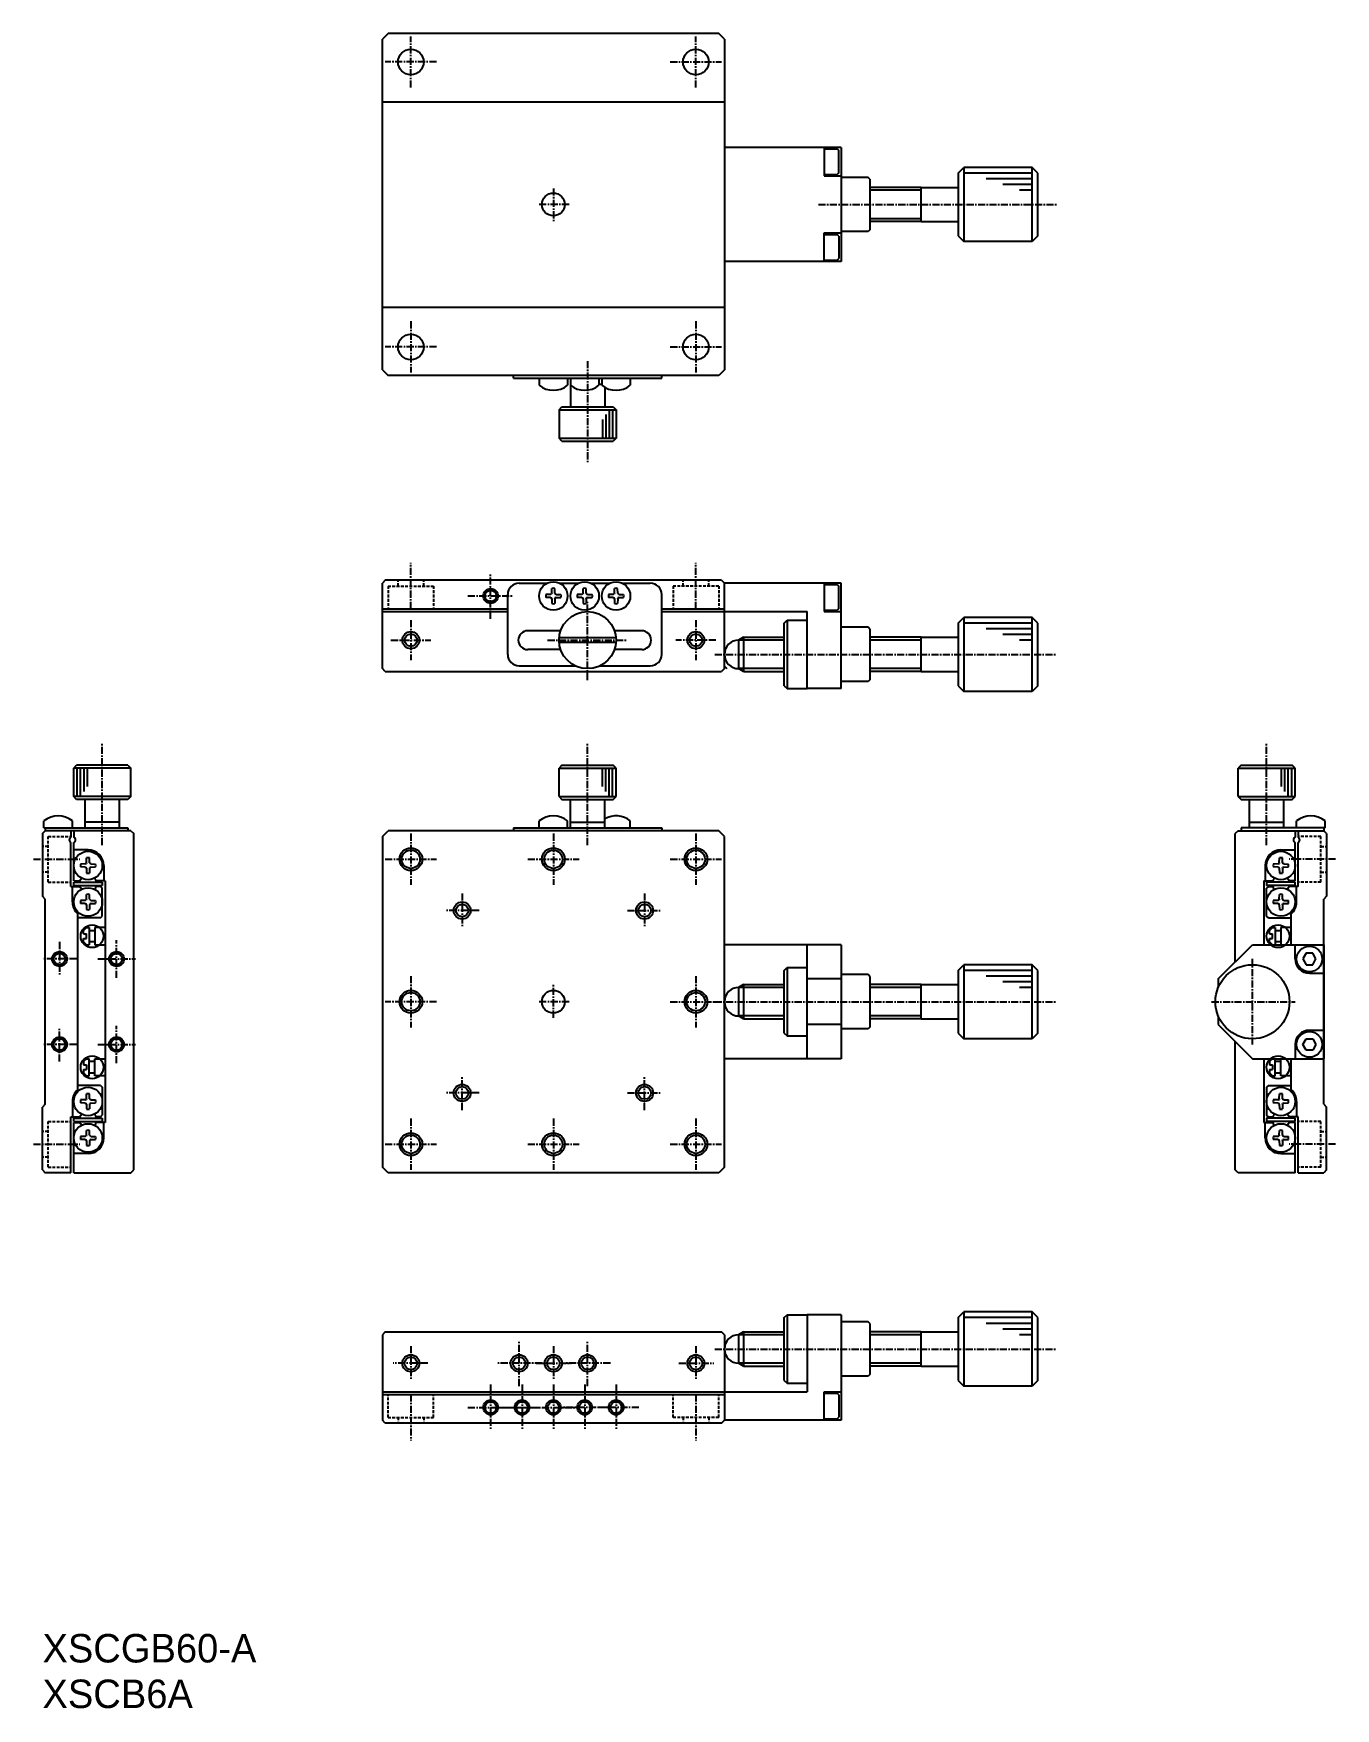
# Model space of a CAD drawing. Extents: x 83 to 311, y 29 to 323.
import ezdxf

# ---------------------------------------------------------------- set-up
doc = ezdxf.new("R2010")
doc.units = 0
doc.linetypes.add('CENTER', pattern=[2, 1.25, -0.25, 0.25, -0.25])
doc.linetypes.add('DASHED', pattern=[0.75, 0.5, -0.25])
doc.layers.get('0').update_dxf_attribs({"linetype": 'CONTINUOUS'})
doc.layers.add('CENTER', color=1, linetype='CENTER')

msp = doc.modelspace()

# ---------------------------------------------------------------- linework, layer by layer
at = {"color": 7, "linetype": 'CONTINUOUS'}
for p, q in [((145.22, 322.98), (144.22, 321.98)), ((144.22, 263.98), (144.22, 321.98)), ((203.22, 322.98), (145.22, 322.98)), ((204.22, 321.98), (203.22, 322.98)), ((204.22, 321.98), (204.22, 263.98)), ((144.22, 310.98), (204.22, 310.98)), ((224.72, 302.98), (204.22, 302.98)), ((221.72, 302.98), (221.72, 297.98)), ((221.72, 302.73), (224.02, 302.73)), ((224.02, 302.73), (224.32, 302.43)), ((224.72, 302.98), (224.72, 282.98)), ((224.32, 298.53), (224.32, 302.43)), ((221.72, 298.23), (224.02, 298.23)), ((221.72, 297.98), (224.72, 297.98)), ((224.32, 298.53), (224.02, 298.23)), ((229.42, 297.73), (224.72, 297.73)), ((229.72, 297.43), (229.42, 297.73)), ((229.72, 297.43), (229.72, 288.53)), ((245.22, 298.48), (246.22, 299.48)), ((245.22, 298.48), (245.22, 287.48)), ((258.22, 299.48), (246.22, 299.48)), ((246.22, 299.48), (246.22, 286.48)), ((258.22, 286.48), (258.22, 299.48)), ((259.22, 298.48), (258.22, 299.48)), ((259.22, 287.48), (259.22, 298.48)), ((238.72, 295.98), (229.72, 295.98)), ((238.72, 289.98), (238.72, 295.98)), ((238.72, 295.98), (245.22, 295.98)), ((229.42, 288.23), (224.72, 288.23)), ((229.72, 288.53), (229.42, 288.23)), ((238.72, 289.98), (229.72, 289.98)), ((238.72, 289.98), (245.22, 289.98)), ((221.72, 282.98), (221.72, 287.98)), ((221.72, 287.98), (224.72, 287.98)), ((221.72, 287.73), (224.02, 287.73)), ((224.32, 287.43), (224.02, 287.73)), ((224.32, 287.43), (224.32, 283.53)), ((245.22, 287.48), (246.22, 286.48)), ((258.22, 286.48), (246.22, 286.48)), ((259.22, 287.48), (258.22, 286.48)), ((224.72, 282.98), (204.22, 282.98)), ((221.72, 283.23), (224.02, 283.23)), ((224.02, 283.23), (224.32, 283.53)), ((144.22, 274.98), (204.22, 274.98)), ((144.22, 263.98), (145.22, 262.98)), ((203.22, 262.98), (145.22, 262.98)), ((167.22, 262.48), (167.22, 262.98)), ((167.22, 262.48), (193.22, 262.48)), ((171.72, 262.48), (171.72, 261.26)), ((176.72, 262.48), (176.72, 261.26)), ((177.22, 262.48), (177.22, 257.48)), ((177.22, 262.48), (177.22, 261.26)), ((182.22, 262.48), (182.22, 261.26)), ((182.72, 262.48), (182.72, 261.26)), ((187.72, 262.48), (187.72, 261.26)), ((193.22, 262.48), (193.22, 262.98)), ((204.22, 263.98), (203.22, 262.98)), ((182.22, 261.48), (182.72, 261.48)), ((183.22, 260.92), (183.22, 257.48)), ((175.22, 256.98), (175.72, 257.48)), ((175.22, 256.98), (175.22, 251.98)), ((175.72, 257.48), (184.72, 257.48)), ((184.72, 257.48), (185.22, 256.98)), ((185.22, 256.98), (185.22, 251.98)), ((175.72, 251.48), (175.22, 251.98)), ((175.72, 251.48), (184.72, 251.48)), ((185.22, 251.98), (184.72, 251.48)), ((144.72, 227.04), (144.22, 226.54)), ((144.22, 211.54), (144.22, 226.54)), ((203.72, 227.04), (144.72, 227.04)), ((168.22, 226.54), (173.13, 226.54)), ((175.31, 226.54), (178.63, 226.54)), ((180.81, 226.54), (184.13, 226.54)), ((186.31, 226.54), (191.22, 226.54)), ((203.72, 227.04), (204.22, 226.54)), ((224.72, 226.54), (204.22, 226.54)), ((204.22, 211.54), (204.22, 226.54)), ((221.72, 226.54), (221.72, 221.54)), ((221.72, 226.29), (224.02, 226.29)), ((224.02, 226.29), (224.32, 225.99)), ((224.72, 208.04), (224.72, 226.54)), ((166.22, 214.04), (166.22, 224.54)), ((173.72, 224.57), (172.9, 224.55)), ((173.72, 224.02), (172.9, 224.03)), ((173.72, 224.57), (173.89, 224.64)), ((173.72, 224.02), (173.89, 223.94)), ((173.95, 224.77), (173.89, 224.64)), ((173.95, 223.81), (173.89, 223.94)), ((173.95, 224.77), (173.96, 225.62)), ((173.95, 223.81), (173.96, 222.97)), ((174.5, 224.77), (174.48, 225.62)), ((174.5, 223.81), (174.48, 222.97)), ((174.5, 224.77), (174.56, 224.64)), ((174.5, 223.81), (174.56, 223.94)), ((174.72, 224.57), (174.56, 224.64)), ((174.72, 224.02), (174.56, 223.94)), ((174.72, 224.57), (175.55, 224.55)), ((174.72, 224.02), (175.55, 224.03)), ((179.22, 224.57), (178.4, 224.55)), ((179.22, 224.02), (178.4, 224.03)), ((179.22, 224.57), (179.39, 224.64)), ((179.22, 224.02), (179.39, 223.94)), ((179.45, 224.77), (179.39, 224.64)), ((179.45, 223.81), (179.39, 223.94)), ((179.45, 224.77), (179.46, 225.62)), ((179.45, 223.81), (179.46, 222.97)), ((180, 224.77), (179.98, 225.62)), ((180, 223.81), (179.98, 222.97)), ((180, 224.77), (180.06, 224.64)), ((180, 223.81), (180.06, 223.94)), ((180.22, 224.57), (180.06, 224.64)), ((180.22, 224.02), (180.06, 223.94)), ((180.22, 224.57), (181.05, 224.55)), ((180.22, 224.02), (181.05, 224.03)), ((184.72, 224.57), (183.9, 224.55)), ((184.72, 224.02), (183.9, 224.03)), ((184.72, 224.57), (184.89, 224.64)), ((184.72, 224.02), (184.89, 223.94)), ((184.95, 224.77), (184.89, 224.64)), ((184.95, 223.81), (184.89, 223.94)), ((184.95, 224.77), (184.96, 225.62)), ((184.95, 223.81), (184.96, 222.97)), ((185.5, 224.77), (185.48, 225.62)), ((185.5, 223.81), (185.48, 222.97)), ((185.5, 224.77), (185.56, 224.64)), ((185.5, 223.81), (185.56, 223.94)), ((185.72, 224.57), (185.56, 224.64)), ((185.72, 224.02), (185.56, 223.94)), ((185.72, 224.57), (186.55, 224.55)), ((185.72, 224.02), (186.55, 224.03)), ((193.22, 214.04), (193.22, 224.54)), ((224.32, 222.09), (224.32, 225.99)), ((144.22, 222.04), (166.22, 222.04)), ((144.22, 221.54), (166.22, 221.54)), ((193.22, 222.04), (204.22, 222.04)), ((193.22, 221.54), (204.22, 221.54)), ((204.22, 221.54), (218.72, 221.54)), ((218.72, 208.04), (218.72, 221.54)), ((221.72, 221.79), (224.02, 221.79)), ((221.72, 221.54), (224.72, 221.54)), ((224.32, 222.09), (224.02, 221.79)), ((245.22, 219.54), (246.22, 220.54)), ((258.22, 220.54), (246.22, 220.54)), ((246.22, 220.54), (246.22, 207.54)), ((258.22, 207.54), (258.22, 220.54)), ((259.22, 219.54), (258.22, 220.54)), ((175.58, 218.19), (169.72, 218.19)), ((189.72, 218.19), (184.87, 218.19)), ((214.72, 219.54), (215.22, 220.04)), ((214.72, 208.54), (214.72, 219.54)), ((215.22, 220.04), (215.22, 208.04)), ((215.22, 220.04), (218.72, 220.04)), ((229.42, 218.79), (224.72, 218.79)), ((229.72, 218.49), (229.42, 218.79)), ((229.72, 218.49), (229.72, 209.59)), ((245.22, 219.54), (245.22, 208.54)), ((259.22, 208.54), (259.22, 219.54)), ((175.44, 214.89), (169.72, 214.89)), ((185.21, 216.94), (175.24, 216.94)), ((185.21, 216.14), (175.24, 216.14)), ((189.72, 214.89), (185.01, 214.89)), ((207.59, 217.04), (206.72, 216.54)), ((206.72, 216.54), (206.72, 211.54)), ((207.59, 217.04), (207.59, 211.04)), ((207.59, 217.04), (214.72, 217.04)), ((238.72, 217.04), (229.72, 217.04)), ((238.72, 211.04), (238.72, 217.04)), ((238.72, 217.04), (245.22, 217.04)), ((168.22, 212.04), (178.04, 212.04)), ((182.4, 212.04), (191.22, 212.04)), ((144.72, 211.04), (144.22, 211.54)), ((144.72, 211.04), (203.72, 211.04)), ((204.22, 211.54), (203.72, 211.04)), ((207.59, 211.04), (206.72, 211.54)), ((207.59, 211.04), (214.72, 211.04)), ((229.42, 209.29), (224.72, 209.29)), ((229.72, 209.59), (229.42, 209.29)), ((238.72, 211.04), (229.72, 211.04)), ((238.72, 211.04), (245.22, 211.04)), ((214.72, 208.54), (215.22, 208.04)), ((215.22, 208.04), (218.72, 208.04)), ((224.72, 208.04), (218.72, 208.04)), ((245.22, 208.54), (246.22, 207.54)), ((258.22, 207.54), (246.22, 207.54)), ((259.22, 208.54), (258.22, 207.54)), ((90.1, 194.1), (90.6, 194.6)), ((90.1, 189.1), (90.1, 194.1)), ((99.6, 194.6), (90.6, 194.6)), ((99.6, 194.6), (100.1, 194.1)), ((100.1, 189.1), (100.1, 194.1)), ((175.72, 194.6), (175.22, 194.1)), ((175.22, 189.1), (175.22, 194.1)), ((175.72, 194.6), (184.72, 194.6)), ((185.22, 194.1), (184.72, 194.6)), ((185.22, 189.1), (185.22, 194.1)), ((294.84, 194.6), (294.34, 194.1)), ((294.34, 189.1), (294.34, 194.1)), ((294.84, 194.6), (303.84, 194.6)), ((304.34, 194.1), (303.84, 194.6)), ((304.34, 189.1), (304.34, 194.1)), ((90.6, 188.6), (90.1, 189.1)), ((99.6, 188.6), (90.6, 188.6)), ((92.1, 183.6), (92.1, 188.6)), ((98.1, 183.6), (98.1, 188.6)), ((100.1, 189.1), (99.6, 188.6)), ((175.22, 189.1), (175.72, 188.6)), ((175.72, 188.6), (184.72, 188.6)), ((177.22, 183.6), (177.22, 188.6)), ((183.22, 183.6), (183.22, 188.6)), ((184.72, 188.6), (185.22, 189.1)), ((294.34, 189.1), (294.84, 188.6)), ((294.84, 188.6), (303.84, 188.6)), ((296.34, 183.6), (296.34, 188.6)), ((302.34, 183.6), (302.34, 188.6)), ((303.84, 188.6), (304.34, 189.1)), ((84.6, 182.6), (85.1, 183.1)), ((84.6, 182.6), (84.6, 171.6)), ((84.85, 183.6), (84.85, 184.83)), ((84.85, 183.6), (99.6, 183.6)), ((85.1, 183.6), (85.1, 183.1)), ((100.1, 183.1), (85.1, 183.1)), ((89.6, 183.1), (89.6, 181.96)), ((89.85, 183.6), (89.85, 184.83)), ((90.1, 183.1), (90.1, 181.96)), ((98.1, 184.6), (92.1, 184.6)), ((99.6, 183.6), (99.6, 183.1)), ((100.1, 183.1), (100.6, 182.6)), ((100.6, 123.6), (100.6, 182.6)), ((144.22, 182.1), (145.22, 183.1)), ((203.22, 183.1), (145.22, 183.1)), ((167.22, 183.6), (193.22, 183.6)), ((167.22, 183.6), (167.22, 183.1)), ((171.72, 183.6), (171.72, 184.83)), ((176.72, 183.6), (176.72, 184.83)), ((177.22, 184.6), (183.22, 184.6)), ((187.72, 183.6), (187.72, 184.83)), ((193.22, 183.6), (193.22, 183.1)), ((204.22, 182.1), (203.22, 183.1)), ((294.34, 183.1), (293.84, 182.6)), ((293.84, 160.1), (293.84, 182.6)), ((294.34, 183.1), (309.34, 183.1)), ((309.59, 183.6), (294.84, 183.6)), ((294.84, 183.6), (294.84, 183.1)), ((296.34, 184.6), (302.34, 184.6)), ((304.34, 183.1), (304.34, 181.96)), ((304.59, 183.6), (304.59, 184.83)), ((304.84, 183.1), (304.84, 181.96)), ((309.34, 183.6), (309.34, 183.1)), ((309.84, 182.6), (309.34, 183.1)), ((309.59, 183.6), (309.59, 184.83)), ((309.84, 182.6), (309.84, 171.6)), ((89.6, 173.3), (89.6, 181.05)), ((90.1, 174.3), (90.1, 181.05)), ((92.6, 179.75), (90.1, 179.75)), ((144.22, 182.1), (144.22, 124.1)), ((204.22, 124.1), (204.22, 182.1)), ((301.84, 179.75), (304.34, 179.75)), ((304.34, 174.3), (304.34, 181.05)), ((304.84, 173.3), (304.84, 181.05)), ((92.11, 177.28), (91.28, 177.26)), ((92.11, 176.73), (91.28, 176.74)), ((92.11, 177.28), (92.27, 177.35)), ((92.11, 176.73), (92.27, 176.66)), ((92.33, 177.49), (92.27, 177.35)), ((92.33, 176.52), (92.27, 176.66)), ((92.33, 177.49), (92.34, 178.33)), ((92.33, 176.52), (92.34, 175.68)), ((92.88, 177.49), (92.86, 178.33)), ((92.88, 176.52), (92.86, 175.68)), ((92.88, 177.49), (92.94, 177.35)), ((92.88, 176.52), (92.94, 176.66)), ((93.1, 177.28), (92.94, 177.35)), ((93.1, 176.73), (92.94, 176.66)), ((93.1, 177.28), (93.93, 177.26)), ((93.1, 176.73), (93.93, 176.74)), ((95.35, 177), (95.35, 174.3)), ((299.09, 177), (299.09, 174.3)), ((301.34, 177.28), (300.51, 177.26)), ((301.34, 176.73), (300.51, 176.74)), ((301.34, 177.28), (301.51, 177.35)), ((301.34, 176.73), (301.51, 176.66)), ((301.56, 177.49), (301.51, 177.35)), ((301.56, 176.52), (301.51, 176.66)), ((301.56, 177.49), (301.58, 178.33)), ((301.56, 176.52), (301.58, 175.68)), ((302.11, 177.49), (302.1, 178.33)), ((302.11, 176.52), (302.1, 175.68)), ((302.11, 177.49), (302.17, 177.35)), ((302.11, 176.52), (302.17, 176.66)), ((302.34, 177.28), (302.17, 177.35)), ((302.34, 176.73), (302.17, 176.66)), ((302.34, 177.28), (303.16, 177.26)), ((302.34, 176.73), (303.16, 176.74)), ((90.1, 174.3), (91.19, 174.3)), ((90.1, 174.1), (95.1, 174.1)), ((90.1, 173.5), (90.1, 174.1)), ((90.1, 173.5), (95.1, 173.5)), ((95.6, 174.3), (94.02, 174.3)), ((95.1, 174.1), (95.1, 173.5)), ((95.6, 174.3), (95.6, 131.9)), ((298.84, 174.3), (298.84, 163.1)), ((298.84, 174.3), (300.43, 174.3)), ((299.34, 174.1), (299.34, 173.5)), ((304.34, 174.1), (299.34, 174.1)), ((304.34, 173.5), (299.34, 173.5)), ((304.34, 174.3), (303.25, 174.3)), ((304.34, 173.5), (304.34, 174.1)), ((85.1, 171.1), (84.6, 171.6)), ((85.1, 135.1), (85.1, 171.1)), ((89.6, 173.3), (91.19, 173.3)), ((89.85, 170.6), (89.85, 173.3)), ((92.11, 170.88), (91.28, 170.86)), ((92.11, 170.88), (92.27, 170.95)), ((92.33, 171.09), (92.27, 170.95)), ((92.33, 171.09), (92.34, 171.93)), ((92.88, 171.09), (92.86, 171.93)), ((92.88, 171.09), (92.94, 170.95)), ((93.1, 170.88), (92.94, 170.95)), ((93.1, 170.88), (93.93, 170.86)), ((94.8, 173.3), (94.02, 173.3)), ((94.8, 173.3), (95.1, 173)), ((95.1, 168.1), (95.1, 173)), ((299.64, 173.3), (299.34, 173)), ((299.34, 168.1), (299.34, 173)), ((299.64, 173.3), (300.43, 173.3)), ((301.34, 170.88), (300.51, 170.86)), ((301.34, 170.88), (301.51, 170.95)), ((301.56, 171.09), (301.51, 170.95)), ((301.56, 171.09), (301.58, 171.93)), ((302.11, 171.09), (302.1, 171.93)), ((302.11, 171.09), (302.17, 170.95)), ((302.34, 170.88), (302.17, 170.95)), ((302.34, 170.88), (303.16, 170.86)), ((304.84, 173.3), (303.25, 173.3)), ((304.59, 170.6), (304.59, 173.3)), ((309.84, 171.6), (309.34, 171.1)), ((309.34, 135.1), (309.34, 171.1)), ((94.8, 167.8), (90.8, 167.8)), ((90.8, 137.68), (90.8, 168.52)), ((92.11, 170.33), (91.28, 170.34)), ((92.11, 170.33), (92.27, 170.26)), ((92.33, 170.12), (92.27, 170.26)), ((92.33, 170.12), (92.34, 169.28)), ((92.88, 170.12), (92.86, 169.28)), ((92.88, 170.12), (92.94, 170.26)), ((93.1, 170.33), (92.94, 170.26)), ((93.1, 170.33), (93.93, 170.34)), ((94.8, 167.8), (95.1, 168.1)), ((299.64, 167.8), (299.34, 168.1)), ((299.64, 167.8), (303.64, 167.8)), ((301.34, 170.33), (300.51, 170.34)), ((301.34, 170.33), (301.51, 170.26)), ((301.56, 170.12), (301.51, 170.26)), ((301.56, 170.12), (301.58, 169.28)), ((302.11, 170.12), (302.1, 169.28)), ((302.11, 170.12), (302.17, 170.26)), ((302.34, 170.33), (302.17, 170.26)), ((302.34, 170.33), (303.16, 170.34)), ((303.64, 163.1), (303.64, 168.52)), ((92.3, 166.1), (91.81, 165.6)), ((91.81, 165), (91.81, 165.6)), ((91.81, 165), (92.3, 165)), ((92.3, 166.1), (92.8, 166.1)), ((92.3, 164.2), (92.3, 165)), ((92.8, 166.1), (92.8, 163.1)), ((92.8, 165.6), (93.8, 165.6)), ((93.8, 166.1), (93.8, 163.1)), ((95.6, 166.1), (93.8, 166.1)), ((300.34, 166.1), (299.84, 165.6)), ((299.84, 165), (299.84, 165.6)), ((299.84, 165), (300.34, 165)), ((300.34, 166.1), (300.84, 166.1)), ((300.34, 164.2), (300.34, 165)), ((300.84, 166.1), (300.84, 163.1)), ((300.84, 165.6), (301.84, 165.6)), ((303.64, 166.1), (301.84, 166.1)), ((301.84, 166.1), (301.84, 163.1)), ((91.81, 163.6), (91.81, 164.2)), ((91.81, 164.2), (92.3, 164.2)), ((92.3, 163.1), (91.81, 163.6)), ((92.3, 163.1), (92.8, 163.1)), ((93.8, 163.6), (92.8, 163.6)), ((93.8, 163.1), (95.6, 163.1)), ((224.72, 163.1), (204.22, 163.1)), ((218.72, 143.1), (218.72, 163.1)), ((224.72, 163.1), (224.72, 143.1)), ((290.84, 157.1), (296.84, 163.1)), ((296.84, 163.1), (309.34, 163.1)), ((299.84, 164.2), (300.34, 164.2)), ((299.84, 163.6), (299.84, 164.2)), ((300.34, 163.1), (299.84, 163.6)), ((300.34, 163.1), (300.84, 163.1)), ((301.84, 163.6), (300.84, 163.6)), ((301.84, 163.1), (303.64, 163.1)), ((304.34, 160.6), (304.34, 163.1)), ((309.34, 163.1), (309.34, 143.1)), ((214.72, 158.6), (215.22, 159.1)), ((215.22, 159.1), (215.22, 147.1)), ((215.22, 159.1), (218.72, 159.1)), ((245.22, 158.6), (246.22, 159.6)), ((258.22, 159.6), (246.22, 159.6)), ((246.22, 159.6), (246.22, 146.6)), ((258.22, 146.6), (258.22, 159.6)), ((259.22, 158.6), (258.22, 159.6)), ((306.26, 161.6), (305.68, 160.6)), ((305.68, 160.6), (306.26, 159.6)), ((307.42, 161.6), (306.26, 161.6)), ((306.26, 159.6), (307.42, 159.6)), ((307.99, 160.6), (307.42, 161.6)), ((307.42, 159.6), (307.99, 160.6)), ((207.59, 156.1), (206.72, 155.6)), ((207.59, 156.1), (207.59, 150.1)), ((207.59, 156.1), (214.72, 156.1)), ((214.72, 147.6), (214.72, 158.6)), ((224.72, 157.1), (218.72, 157.1)), ((229.42, 157.85), (224.72, 157.85)), ((229.72, 157.55), (229.42, 157.85)), ((229.72, 157.55), (229.72, 148.65)), ((238.72, 156.1), (229.72, 156.1)), ((238.72, 150.1), (238.72, 156.1)), ((238.72, 156.1), (245.22, 156.1)), ((245.22, 158.6), (245.22, 147.6)), ((259.22, 147.6), (259.22, 158.6)), ((290.84, 157.1), (290.84, 155.6)), ((306.84, 158.1), (309.34, 158.1)), ((206.72, 155.6), (206.72, 150.6)), ((207.59, 150.1), (206.72, 150.6)), ((207.59, 150.1), (214.72, 150.1)), ((238.72, 150.1), (229.72, 150.1)), ((238.72, 150.1), (245.22, 150.1)), ((290.84, 150.6), (290.84, 149.1)), ((214.72, 147.6), (215.22, 147.1)), ((215.22, 147.1), (218.72, 147.1)), ((224.72, 149.1), (218.72, 149.1)), ((229.42, 148.35), (224.72, 148.35)), ((229.72, 148.65), (229.42, 148.35)), ((245.22, 147.6), (246.22, 146.6)), ((259.22, 147.6), (258.22, 146.6)), ((290.84, 149.1), (296.84, 143.1)), ((306.84, 148.1), (309.34, 148.1)), ((258.22, 146.6), (246.22, 146.6)), ((293.84, 123.6), (293.84, 146.1)), ((304.34, 145.6), (304.34, 143.1)), ((305.68, 145.6), (306.26, 146.6)), ((306.26, 144.6), (305.68, 145.6)), ((306.26, 146.6), (307.42, 146.6)), ((307.42, 144.6), (306.26, 144.6)), ((307.42, 146.6), (307.99, 145.6)), ((307.99, 145.6), (307.42, 144.6)), ((92.3, 143.1), (91.81, 142.6)), ((91.81, 142.6), (91.81, 142)), ((91.81, 142), (92.3, 142)), ((91.81, 141.2), (91.81, 140.6)), ((91.81, 141.2), (92.3, 141.2)), ((92.3, 143.1), (92.8, 143.1)), ((92.3, 142), (92.3, 141.2)), ((92.8, 140.1), (92.8, 143.1)), ((93.8, 142.6), (92.8, 142.6)), ((93.8, 143.1), (95.6, 143.1)), ((93.8, 140.1), (93.8, 143.1)), ((224.72, 143.1), (204.22, 143.1)), ((296.84, 143.1), (309.34, 143.1)), ((298.84, 143.1), (298.84, 131.9)), ((300.34, 143.1), (299.84, 142.6)), ((299.84, 142.6), (299.84, 142)), ((299.84, 142), (300.34, 142)), ((299.84, 141.2), (300.34, 141.2)), ((299.84, 141.2), (299.84, 140.6)), ((300.34, 143.1), (300.84, 143.1)), ((300.34, 142), (300.34, 141.2)), ((300.84, 140.1), (300.84, 143.1)), ((301.84, 142.6), (300.84, 142.6)), ((301.84, 143.1), (303.64, 143.1)), ((301.84, 140.1), (301.84, 143.1)), ((303.64, 137.68), (303.64, 143.1)), ((94.8, 138.4), (90.8, 138.4)), ((92.3, 140.1), (91.81, 140.6)), ((92.3, 140.1), (92.8, 140.1)), ((92.8, 140.6), (93.8, 140.6)), ((95.6, 140.1), (93.8, 140.1)), ((94.8, 138.4), (95.1, 138.1)), ((299.64, 138.4), (299.34, 138.1)), ((299.64, 138.4), (303.64, 138.4)), ((300.34, 140.1), (299.84, 140.6)), ((300.34, 140.1), (300.84, 140.1)), ((300.84, 140.6), (301.84, 140.6)), ((303.64, 140.1), (301.84, 140.1)), ((89.85, 135.6), (89.85, 132.9)), ((92.11, 135.88), (91.28, 135.86)), ((92.11, 135.33), (91.28, 135.34)), ((92.11, 135.88), (92.27, 135.95)), ((92.11, 135.33), (92.27, 135.26)), ((92.33, 136.09), (92.27, 135.95)), ((92.33, 135.12), (92.27, 135.26)), ((92.33, 136.09), (92.34, 136.93)), ((92.88, 136.09), (92.86, 136.93)), ((92.88, 136.09), (92.94, 135.95)), ((92.88, 135.12), (92.94, 135.26)), ((93.1, 135.88), (92.94, 135.95)), ((93.1, 135.33), (92.94, 135.26)), ((93.1, 135.88), (93.93, 135.86)), ((93.1, 135.33), (93.93, 135.34)), ((95.1, 138.1), (95.1, 133.2)), ((299.34, 138.1), (299.34, 133.2)), ((301.34, 135.88), (300.51, 135.86)), ((301.34, 135.33), (300.51, 135.34)), ((301.34, 135.88), (301.51, 135.95)), ((301.34, 135.33), (301.51, 135.26)), ((301.56, 136.09), (301.51, 135.95)), ((301.56, 135.12), (301.51, 135.26)), ((301.56, 136.09), (301.58, 136.93)), ((302.11, 136.09), (302.1, 136.93)), ((302.11, 136.09), (302.17, 135.95)), ((302.11, 135.12), (302.17, 135.26)), ((302.34, 135.88), (302.17, 135.95)), ((302.34, 135.33), (302.17, 135.26)), ((302.34, 135.88), (303.16, 135.86)), ((302.34, 135.33), (303.16, 135.34)), ((304.59, 135.6), (304.59, 132.9)), ((85.1, 135.1), (84.6, 134.6)), ((84.6, 123.6), (84.6, 134.6)), ((89.6, 123.1), (89.6, 132.9)), ((89.6, 132.9), (91.19, 132.9)), ((90.1, 132.7), (95.1, 132.7)), ((90.1, 132.1), (90.1, 132.7)), ((92.33, 135.12), (92.34, 134.28)), ((92.88, 135.12), (92.86, 134.28)), ((94.8, 132.9), (94.02, 132.9)), ((94.8, 132.9), (95.1, 133.2)), ((95.1, 132.7), (95.1, 132.1)), ((299.64, 132.9), (299.34, 133.2)), ((304.34, 132.7), (299.34, 132.7)), ((299.34, 132.7), (299.34, 132.1)), ((299.64, 132.9), (300.43, 132.9)), ((301.56, 135.12), (301.58, 134.28)), ((302.11, 135.12), (302.1, 134.28)), ((304.84, 132.9), (303.25, 132.9)), ((304.34, 132.1), (304.34, 132.7)), ((304.84, 123.1), (304.84, 132.9)), ((309.34, 135.1), (309.84, 134.6)), ((309.84, 123.6), (309.84, 134.6)), ((90.1, 132.1), (95.1, 132.1)), ((90.1, 123.1), (90.1, 131.9)), ((90.1, 131.9), (91.19, 131.9)), ((92.11, 129.48), (91.28, 129.46)), ((92.11, 129.48), (92.27, 129.55)), ((92.33, 129.69), (92.27, 129.55)), ((92.33, 129.69), (92.34, 130.53)), ((92.88, 129.69), (92.86, 130.53)), ((92.88, 129.69), (92.94, 129.55)), ((93.1, 129.48), (92.94, 129.55)), ((93.1, 129.48), (93.93, 129.46)), ((95.6, 131.9), (94.02, 131.9)), ((95.35, 129.2), (95.35, 131.9)), ((298.84, 131.9), (300.43, 131.9)), ((299.09, 129.2), (299.09, 131.9)), ((304.34, 132.1), (299.34, 132.1)), ((301.34, 129.48), (300.51, 129.46)), ((301.34, 129.48), (301.51, 129.55)), ((301.56, 129.69), (301.51, 129.55)), ((301.56, 129.69), (301.58, 130.53)), ((302.11, 129.69), (302.1, 130.53)), ((302.11, 129.69), (302.17, 129.55)), ((302.34, 129.48), (302.17, 129.55)), ((302.34, 129.48), (303.16, 129.46)), ((304.34, 131.9), (303.25, 131.9)), ((304.34, 123.1), (304.34, 131.9)), ((92.6, 126.45), (90.1, 126.45)), ((92.11, 128.93), (91.28, 128.94)), ((92.11, 128.93), (92.27, 128.86)), ((92.33, 128.72), (92.27, 128.86)), ((92.33, 128.72), (92.34, 127.88)), ((92.88, 128.72), (92.86, 127.88)), ((92.88, 128.72), (92.94, 128.86)), ((93.1, 128.93), (92.94, 128.86)), ((93.1, 128.93), (93.93, 128.94)), ((301.34, 128.93), (300.51, 128.94)), ((301.34, 128.93), (301.51, 128.86)), ((301.56, 128.72), (301.51, 128.86)), ((301.56, 128.72), (301.58, 127.88)), ((301.84, 126.45), (304.34, 126.45)), ((302.11, 128.72), (302.1, 127.88)), ((302.11, 128.72), (302.17, 128.86)), ((302.34, 128.93), (302.17, 128.86)), ((302.34, 128.93), (303.16, 128.94)), ((84.6, 123.6), (85.1, 123.1)), ((100.1, 123.1), (100.6, 123.6)), ((145.22, 123.1), (144.22, 124.1)), ((204.22, 124.1), (203.22, 123.1)), ((294.34, 123.1), (293.84, 123.6)), ((309.84, 123.6), (309.34, 123.1)), ((89.6, 123.1), (85.1, 123.1)), ((90.1, 123.1), (100.1, 123.1)), ((203.22, 123.1), (145.22, 123.1)), ((304.34, 123.1), (294.34, 123.1)), ((304.84, 123.1), (309.34, 123.1)), ((214.72, 97.67), (215.22, 98.17)), ((214.72, 86.67), (214.72, 97.67)), ((215.22, 98.17), (215.22, 86.17)), ((215.22, 98.17), (218.72, 98.17)), ((224.72, 98.17), (218.72, 98.17)), ((218.72, 98.17), (218.72, 84.67)), ((224.72, 98.17), (224.72, 79.67)), ((245.22, 97.67), (246.22, 98.67)), ((245.22, 97.67), (245.22, 86.67)), ((258.22, 98.67), (246.22, 98.67)), ((246.22, 98.67), (246.22, 85.67)), ((258.22, 85.67), (258.22, 98.67)), ((259.22, 97.67), (258.22, 98.67)), ((259.22, 86.67), (259.22, 97.67)), ((144.72, 95.17), (144.22, 94.67)), ((144.22, 94.67), (144.22, 79.67)), ((144.72, 95.17), (203.72, 95.17)), ((204.22, 94.67), (203.72, 95.17)), ((204.22, 94.67), (204.22, 79.67)), ((207.59, 95.17), (206.72, 94.67)), ((206.72, 94.67), (206.72, 89.67)), ((207.59, 95.17), (207.59, 89.17)), ((207.59, 95.17), (214.72, 95.17)), ((229.42, 96.92), (224.72, 96.92)), ((229.72, 96.62), (229.42, 96.92)), ((229.72, 96.62), (229.72, 87.72)), ((238.72, 95.17), (229.72, 95.17)), ((238.72, 89.17), (238.72, 95.17)), ((238.72, 95.17), (245.22, 95.17)), ((207.59, 89.17), (206.72, 89.67)), ((207.59, 89.17), (214.72, 89.17)), ((238.72, 89.17), (229.72, 89.17)), ((238.72, 89.17), (245.22, 89.17)), ((214.72, 86.67), (215.22, 86.17)), ((215.22, 86.17), (218.72, 86.17)), ((229.42, 87.42), (224.72, 87.42)), ((229.72, 87.72), (229.42, 87.42)), ((245.22, 86.67), (246.22, 85.67)), ((258.22, 85.67), (246.22, 85.67)), ((259.22, 86.67), (258.22, 85.67)), ((144.22, 84.67), (204.22, 84.67)), ((144.22, 84.17), (204.22, 84.17)), ((204.22, 84.67), (218.72, 84.67)), ((221.72, 79.67), (221.72, 84.67)), ((221.72, 84.67), (224.72, 84.67)), ((221.72, 84.42), (224.02, 84.42)), ((224.32, 84.12), (224.02, 84.42)), ((224.32, 84.12), (224.32, 80.22)), ((144.72, 79.17), (144.22, 79.67)), ((203.72, 79.17), (204.22, 79.67)), ((224.72, 79.67), (204.22, 79.67)), ((221.72, 79.92), (224.02, 79.92)), ((224.02, 79.92), (224.32, 80.22)), ((203.72, 79.17), (144.72, 79.17))]:
    msp.add_line(p, q, dxfattribs=at)
at = {"color": 3, "linetype": 'CONTINUOUS'}
for p, q in [((258.22, 298.48), (246.22, 298.48)), ((258.22, 297.48), (250.11, 297.48)), ((238.72, 295.48), (229.72, 295.48)), ((258.22, 296.48), (253.05, 296.48)), ((258.22, 295.48), (255.99, 295.48)), ((238.72, 290.48), (229.72, 290.48)), ((175.22, 256.98), (185.22, 256.98)), ((183.42, 256.12), (183.42, 251.98)), ((184.02, 256.98), (184.02, 251.98)), ((184.62, 256.98), (184.62, 251.98)), ((182.82, 255.25), (182.82, 251.98)), ((175.22, 251.98), (185.22, 251.98)), ((258.22, 219.54), (246.22, 219.54)), ((258.22, 218.54), (250.11, 218.54)), ((258.22, 217.54), (253.05, 217.54)), ((214.72, 216.54), (206.72, 216.54)), ((238.72, 216.54), (229.72, 216.54)), ((258.22, 216.54), (255.99, 216.54)), ((204.22, 211.96), (204.64, 211.54)), ((214.72, 211.54), (206.72, 211.54)), ((238.72, 211.54), (229.72, 211.54)), ((100.1, 194.1), (90.1, 194.1)), ((90.7, 189.1), (90.7, 194.1)), ((91.3, 189.1), (91.3, 194.1)), ((91.9, 189.97), (91.9, 194.1)), ((92.5, 190.84), (92.5, 194.1)), ((175.22, 194.1), (185.22, 194.1)), ((182.82, 190.84), (182.82, 194.1)), ((183.42, 189.97), (183.42, 194.1)), ((184.02, 189.1), (184.02, 194.1)), ((184.62, 189.1), (184.62, 194.1)), ((294.34, 194.1), (304.34, 194.1)), ((301.94, 190.84), (301.94, 194.1)), ((302.54, 189.97), (302.54, 194.1)), ((303.14, 189.1), (303.14, 194.1)), ((303.74, 189.1), (303.74, 194.1)), ((100.1, 189.1), (90.1, 189.1)), ((175.22, 189.1), (185.22, 189.1)), ((294.34, 189.1), (304.34, 189.1)), ((258.22, 158.6), (246.22, 158.6)), ((258.22, 157.6), (250.11, 157.6)), ((258.22, 156.6), (253.05, 156.6)), ((214.72, 155.6), (206.72, 155.6)), ((238.72, 155.6), (229.72, 155.6)), ((258.22, 155.6), (255.99, 155.6)), ((214.72, 150.6), (206.72, 150.6)), ((238.72, 150.6), (229.72, 150.6)), ((258.22, 97.67), (246.22, 97.67)), ((214.72, 94.67), (206.72, 94.67)), ((238.72, 94.67), (229.72, 94.67)), ((258.22, 96.67), (250.11, 96.67)), ((258.22, 95.67), (253.05, 95.67)), ((258.22, 94.67), (255.99, 94.67)), ((214.72, 89.67), (206.72, 89.67)), ((238.72, 89.67), (229.72, 89.67))]:
    msp.add_line(p, q, dxfattribs=at)
at = {"color": 3, "linetype": 'DASHED'}
for p, q in [((146.97, 226.04), (146.97, 227.04)), ((151.47, 226.04), (151.47, 227.04)), ((196.97, 226.04), (196.97, 227.04)), ((201.47, 226.04), (201.47, 227.04)), ((145.22, 226.04), (153.22, 226.04)), ((145.22, 226.04), (145.22, 222.04)), ((153.22, 226.04), (153.22, 222.04)), ((203.22, 226.04), (195.22, 226.04)), ((195.22, 226.04), (195.22, 222.04)), ((203.22, 226.04), (203.22, 222.04)), ((85.6, 180.35), (84.6, 180.35)), ((85.6, 182.1), (89.6, 182.1)), ((85.6, 174.1), (85.6, 182.1)), ((308.84, 182.1), (304.84, 182.1)), ((308.84, 174.1), (308.84, 182.1)), ((308.84, 180.35), (309.84, 180.35)), ((85.6, 175.85), (84.6, 175.85)), ((85.6, 174.1), (89.6, 174.1)), ((308.84, 174.1), (304.84, 174.1)), ((308.84, 175.85), (309.84, 175.85)), ((85.6, 130.35), (84.6, 130.35)), ((85.6, 132.1), (89.6, 132.1)), ((85.6, 124.1), (85.6, 132.1)), ((308.84, 132.1), (304.84, 132.1)), ((308.84, 124.1), (308.84, 132.1)), ((308.84, 130.35), (309.84, 130.35)), ((85.6, 125.85), (84.6, 125.85)), ((85.6, 124.1), (89.6, 124.1)), ((308.84, 124.1), (304.84, 124.1)), ((308.84, 125.85), (309.84, 125.85)), ((145.22, 80.17), (145.22, 84.17)), ((153.22, 80.17), (153.22, 84.17)), ((195.22, 80.17), (195.22, 84.17)), ((203.22, 80.17), (203.22, 84.17)), ((145.22, 80.17), (153.22, 80.17)), ((146.97, 80.17), (146.97, 79.17)), ((151.47, 80.17), (151.47, 79.17)), ((203.22, 80.17), (195.22, 80.17)), ((196.97, 80.17), (196.97, 79.17)), ((201.47, 80.17), (201.47, 79.17))]:
    msp.add_line(p, q, dxfattribs=at)
at = {"color": 7, "linetype": 'CONTINUOUS'}
for centre, radius in [((149.22, 317.98), 2.25), ((199.22, 317.98), 2.25), ((174.22, 292.98), 2), ((149.22, 267.98), 2.25), ((199.22, 267.98), 2.25), ((174.22, 224.29), 2.5), ((179.72, 224.29), 2.5), ((185.22, 224.29), 2.5), ((180.22, 216.54), 5), ((149.22, 216.54), 1.1), ((199.22, 216.54), 1.1), ((92.6, 177), 2.5), ((149.22, 178.1), 1.6), ((174.22, 178.1), 1.6), ((199.22, 178.1), 1.6), ((301.84, 177), 2.5), ((92.6, 170.6), 2.5), ((301.84, 170.6), 2.5), ((158.22, 169.1), 1.1), ((190.22, 169.1), 1.1), ((306.84, 160.6), 2.25), ((87.6, 160.6), 1), ((97.6, 160.6), 1), ((296.84, 153.1), 6.5), ((149.22, 153.1), 1.6), ((174.22, 153.1), 2), ((199.22, 153.1), 1.6), ((306.84, 145.6), 2.25), ((87.6, 145.6), 1), ((97.6, 145.6), 1), ((158.22, 137.1), 1.1), ((190.22, 137.1), 1.1), ((92.6, 135.6), 2.5), ((301.84, 135.6), 2.5), ((92.6, 129.2), 2.5), ((149.22, 128.1), 1.6), ((174.22, 128.1), 1.6), ((199.22, 128.1), 1.6), ((301.84, 129.2), 2.5), ((149.22, 89.67), 1.1), ((168.22, 89.67), 1.1), ((174.22, 89.67), 1.1), ((180.22, 89.67), 1.1), ((199.22, 89.67), 1.1)]:
    msp.add_circle(centre, radius, dxfattribs=at)
at = {"color": 3, "linetype": 'CONTINUOUS'}
for centre, radius in [((163.22, 224.29), 1.3), ((163.22, 224.29), 1), ((149.22, 216.54), 1.5), ((199.22, 216.54), 1.5), ((149.22, 178.1), 2), ((174.22, 178.1), 2), ((199.22, 178.1), 2), ((158.22, 169.1), 1.5), ((190.22, 169.1), 1.5), ((93.31, 164.6), 2), ((301.34, 164.6), 2), ((87.6, 160.6), 1.3), ((97.6, 160.6), 1.3), ((149.22, 153.1), 2), ((199.22, 153.1), 2), ((87.6, 145.6), 1.3), ((97.6, 145.6), 1.3), ((93.31, 141.6), 2), ((301.34, 141.6), 2), ((158.22, 137.1), 1.5), ((190.22, 137.1), 1.5), ((149.22, 128.1), 2), ((174.22, 128.1), 2), ((199.22, 128.1), 2), ((149.22, 89.67), 1.5), ((168.22, 89.67), 1.5), ((174.22, 89.67), 1.5), ((180.22, 89.67), 1.5), ((199.22, 89.67), 1.5), ((163.22, 81.92), 1.3), ((163.22, 81.92), 1), ((168.72, 81.92), 1.3), ((168.72, 81.92), 1), ((174.22, 81.92), 1.3), ((174.22, 81.92), 1), ((179.72, 81.92), 1.3), ((179.72, 81.92), 1), ((185.22, 81.92), 1.3), ((185.22, 81.92), 1)]:
    msp.add_circle(centre, radius, dxfattribs=at)
at = {"color": 7, "linetype": 'CONTINUOUS'}
for centre, radius, start, end in [((174.22, 264.38), 4, 231.3178, 308.6822), ((179.72, 264.38), 4, 231.3178, 308.6822), ((185.22, 264.38), 4, 231.3178, 308.6822), ((168.22, 224.54), 2, 90, 180), ((191.22, 224.54), 2, 0, 90), ((174.22, 224.29), 1.35, 168.8959, 191.1041), ((174.22, 224.29), 1.35, 78.8959, 101.1041), ((174.22, 224.29), 1.35, 348.8959, 11.1041), ((179.72, 224.29), 1.35, 168.8959, 191.1041), ((179.72, 224.29), 1.35, 78.8959, 101.1041), ((179.72, 224.29), 1.35, 348.8959, 11.1041), ((185.22, 224.29), 1.35, 168.8959, 191.1041), ((185.22, 224.29), 1.35, 78.8959, 101.1041), ((185.22, 224.29), 1.35, 348.8959, 11.1041), ((174.22, 224.29), 1.35, 258.8959, 281.1041), ((179.72, 224.29), 1.35, 258.8959, 281.1041), ((185.22, 224.29), 1.35, 258.8959, 281.1041), ((169.72, 216.54), 1.65, 90, 270), ((189.72, 216.54), 1.65, 270, 90), ((206.72, 214.04), 2.5, 90, 270), ((168.22, 214.04), 2, 180, 270), ((191.22, 214.04), 2, 270, 0), ((87.35, 181.7), 4, 51.3178, 128.6822), ((174.22, 181.7), 4, 51.3178, 128.6822), ((185.22, 181.7), 4, 51.3178, 120), ((307.09, 181.7), 4, 51.3178, 128.6822), ((89.8, 181.5), 0.5, 113.5782, 246.4218), ((89.9, 181.5), 0.5, 293.5782, 66.4218), ((92.6, 177), 2.75, 0, 90), ((301.84, 177), 2.75, 90, 180), ((304.54, 181.5), 0.5, 113.5782, 246.4218), ((304.64, 181.5), 0.5, 293.5782, 66.4218), ((92.6, 177), 1.35, 168.8959, 191.1041), ((92.6, 177), 1.35, 78.8959, 101.1041), ((92.6, 177), 1.35, 348.8959, 11.1041), ((301.84, 177), 1.35, 168.8959, 191.1041), ((301.84, 177), 1.35, 78.8959, 101.1041), ((301.84, 177), 1.35, 348.8959, 11.1041), ((92.6, 173.8), 1.5, 139.4584, 168.463), ((92.6, 173.8), 1.5, 191.537, 220.5416), ((92.6, 177), 1.35, 258.8959, 281.1041), ((92.6, 173.8), 1.5, 11.537, 40.5416), ((92.6, 173.8), 1.5, 319.4584, 348.4631), ((301.84, 173.8), 1.5, 139.4584, 168.463), ((301.84, 173.8), 1.5, 191.5369, 220.5416), ((301.84, 177), 1.35, 258.8959, 281.1041), ((301.84, 173.8), 1.5, 11.537, 40.5416), ((301.84, 173.8), 1.5, 319.4584, 348.463), ((92.6, 170.6), 2.75, 180, 229.1149), ((92.6, 170.6), 1.35, 168.8959, 191.1041), ((92.6, 170.6), 1.35, 78.8959, 101.1041), ((92.6, 170.6), 1.35, 348.8959, 11.1041), ((301.84, 170.6), 1.35, 168.8959, 191.1041), ((301.84, 170.6), 1.35, 78.8959, 101.1041), ((301.84, 170.6), 1.35, 348.8959, 11.1041), ((301.84, 170.6), 2.75, 310.8851, 0), ((92.6, 170.6), 1.35, 258.8959, 281.1041), ((301.84, 170.6), 1.35, 258.8959, 281.1041), ((306.84, 160.6), 2.5, 180, 270), ((206.72, 153.1), 2.5, 90, 270), ((306.84, 145.6), 2.5, 90, 180), ((92.6, 135.6), 2.75, 130.8851, 180), ((92.6, 135.6), 1.35, 168.8959, 191.1041), ((92.6, 135.6), 1.35, 78.8959, 101.1041), ((92.6, 135.6), 1.35, 348.8959, 11.1041), ((301.84, 135.6), 1.35, 168.8959, 191.1041), ((301.84, 135.6), 1.35, 78.8959, 101.1041), ((301.84, 135.6), 1.35, 348.8959, 11.1041), ((301.84, 135.6), 2.75, 0, 49.1149), ((92.6, 132.4), 1.5, 139.4584, 168.463), ((92.6, 135.6), 1.35, 258.8959, 281.1041), ((92.6, 132.4), 1.5, 11.537, 40.5416), ((301.84, 132.4), 1.5, 139.4584, 168.463), ((301.84, 135.6), 1.35, 258.8959, 281.1041), ((301.84, 132.4), 1.5, 11.537, 40.5416), ((92.6, 132.4), 1.5, 191.537, 220.5416), ((92.6, 129.2), 1.35, 168.8959, 191.1041), ((92.6, 129.2), 1.35, 78.8959, 101.1041), ((92.6, 132.4), 1.5, 319.4584, 348.4631), ((92.6, 129.2), 1.35, 348.8959, 11.1041), ((301.84, 132.4), 1.5, 191.5369, 220.5416), ((301.84, 129.2), 1.35, 168.8959, 191.1041), ((301.84, 129.2), 1.35, 78.8959, 101.1041), ((301.84, 132.4), 1.5, 319.4584, 348.463), ((301.84, 129.2), 1.35, 348.8959, 11.1041), ((92.6, 129.2), 1.35, 258.8959, 281.1041), ((92.6, 129.2), 2.75, 270, 0), ((301.84, 129.2), 2.75, 180, 270), ((301.84, 129.2), 1.35, 258.8959, 281.1041), ((206.72, 92.17), 2.5, 90, 270)]:
    msp.add_arc(centre, radius, start, end, dxfattribs=at)
at = {"layer": 'CENTER', "color": 1, "linetype": 'CENTER'}
for p, q in [((149.22, 313.48), (149.22, 322.48)), ((199.22, 313.48), (199.22, 322.48)), ((153.72, 317.98), (144.72, 317.98)), ((194.72, 317.98), (203.72, 317.98)), ((174.22, 295.8), (174.22, 289.85)), ((176.98, 292.98), (171.57, 292.98)), ((220.71, 292.98), (262.53, 292.98)), ((149.22, 272.48), (149.22, 263.48)), ((199.22, 272.48), (199.22, 263.48)), ((153.72, 267.98), (144.72, 267.98)), ((194.72, 267.98), (203.72, 267.98)), ((180.22, 265.5), (180.22, 247.61)), ((149.22, 221.99), (149.22, 230.1)), ((199.22, 221.99), (199.22, 230.1)), ((163.22, 220.29), (163.22, 228.29)), ((159.22, 224.29), (167.22, 224.29)), ((180.22, 209.54), (180.22, 223.54)), ((149.22, 220.04), (149.22, 213.04)), ((199.22, 220.04), (199.22, 213.04)), ((145.72, 216.54), (152.72, 216.54)), ((173.22, 216.54), (187.22, 216.54)), ((202.72, 216.54), (195.72, 216.54)), ((202.53, 214.04), (262.53, 214.04)), ((95.1, 180.58), (95.1, 198.47)), ((180.22, 180.58), (180.22, 198.47)), ((299.34, 180.58), (299.34, 198.47)), ((149.22, 182.6), (149.22, 173.6)), ((174.22, 182.6), (174.22, 173.6)), ((199.22, 182.6), (199.22, 173.6)), ((83.03, 178.1), (91.14, 178.1)), ((144.72, 178.1), (153.72, 178.1)), ((169.72, 178.1), (178.72, 178.1)), ((194.72, 178.1), (203.72, 178.1)), ((311.41, 178.1), (303.3, 178.1)), ((158.22, 172.1), (158.22, 166.1)), ((190.22, 172.1), (190.22, 166.1)), ((161.22, 169.1), (155.22, 169.1)), ((187.22, 169.1), (193.22, 169.1)), ((87.6, 163.6), (87.6, 157.6)), ((97.6, 157.3), (97.6, 163.9)), ((90.6, 160.6), (84.6, 160.6)), ((94.3, 160.6), (100.9, 160.6)), ((296.84, 145.58), (296.84, 160.63)), ((149.22, 157.6), (149.22, 148.6)), ((174.22, 150.29), (174.22, 156.24)), ((199.22, 157.6), (199.22, 148.6)), ((153.72, 153.1), (144.72, 153.1)), ((176.98, 153.1), (171.57, 153.1)), ((194.72, 153.1), (203.72, 153.1)), ((202.53, 153.1), (262.53, 153.1)), ((289.69, 153.1), (304.34, 153.1)), ((87.6, 142.6), (87.6, 148.6)), ((97.6, 142.3), (97.6, 148.9)), ((90.6, 145.6), (84.6, 145.6)), ((94.3, 145.6), (100.9, 145.6)), ((158.22, 134.1), (158.22, 140.1)), ((190.22, 134.1), (190.22, 140.1)), ((161.22, 137.1), (155.22, 137.1)), ((187.22, 137.1), (193.22, 137.1)), ((149.22, 132.6), (149.22, 123.6)), ((174.22, 132.6), (174.22, 123.6)), ((199.22, 132.6), (199.22, 123.6)), ((83.03, 128.1), (91.14, 128.1)), ((144.72, 128.1), (153.72, 128.1)), ((169.72, 128.1), (178.72, 128.1)), ((194.72, 128.1), (203.72, 128.1)), ((311.41, 128.1), (303.3, 128.1)), ((149.22, 92.67), (149.22, 86.67)), ((168.22, 85.67), (168.22, 93.67)), ((174.22, 92.67), (174.22, 86.67)), ((180.22, 85.67), (180.22, 93.67)), ((199.22, 92.67), (199.22, 86.67)), ((202.53, 92.17), (262.53, 92.17)), ((152.22, 89.67), (146.09, 89.67)), ((172.22, 89.67), (164.22, 89.67)), ((171.22, 89.67), (177.35, 89.67)), ((184.22, 89.67), (176.22, 89.67)), ((196.22, 89.67), (202.35, 89.67)), ((163.22, 85.92), (163.22, 77.92)), ((168.72, 85.92), (168.72, 77.92)), ((174.22, 85.92), (174.22, 77.92)), ((179.72, 85.92), (179.72, 77.92)), ((185.22, 85.92), (185.22, 77.92)), ((149.22, 84.22), (149.22, 76.11)), ((199.22, 84.22), (199.22, 76.11)), ((159.22, 81.92), (167.22, 81.92)), ((163.72, 81.92), (171.72, 81.92)), ((164.72, 81.92), (172.72, 81.92)), ((170.22, 81.92), (178.22, 81.92)), ((183.72, 81.92), (175.72, 81.92)), ((189.22, 81.92), (181.22, 81.92))]:
    msp.add_line(p, q, dxfattribs=at)

# ---------------------------------------------------------------- texts
at = {"color": 7, "linetype": 'CONTINUOUS'}
for s, p in [('XSCGB60-A', (84.6, 37.17)), ('XSCB6A', (84.6, 29.17))]:
    msp.add_text(s, height=5, dxfattribs=at).set_placement(p)

doc.saveas('drawing.dxf')
